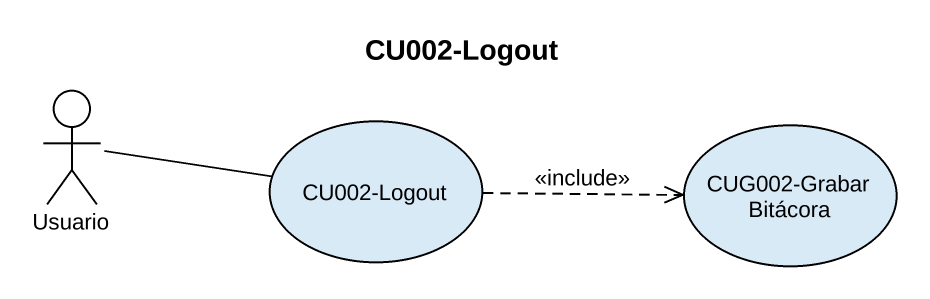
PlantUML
@startuml
title CU002-Logout
actor Usuario
usecase "CU002-Logout" as CU002_Logout
usecase "CUG002-Grabar Bitácora" as CUG002_Grabar_Bitácora
Usuario -right- CU002_Logout
CU002_Logout .right.> CUG002_Grabar_Bitácora : <<include>>
@enduml
